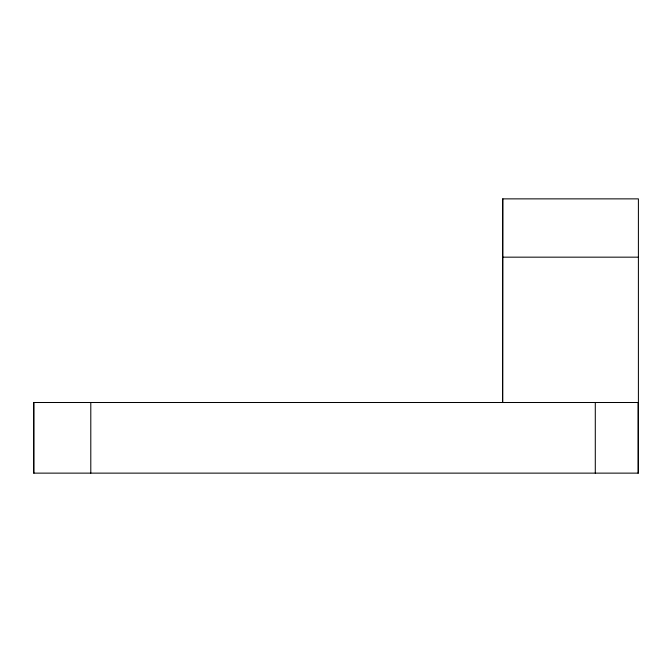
<?xml version="1.0" encoding="UTF-8"?>
<svg xmlns="http://www.w3.org/2000/svg" width="672" height="672" viewBox="0 0 672 672"><rect width="100%" height="100%" fill="white"/><g stroke="black" fill="none" stroke-linecap="round" stroke-linejoin="round"><path stroke-width="1.01" d="M502.841 198.87L502.639 402.503L502.639 198.87L638.4 198.87L638.4 473.13L33.6 473.13L33.6 402.503L638.4 402.503M502.841 257.166L638.4 257.166M638.098 402.503L638.098 473.13M595.291 402.503L595.291 473.13M90.796 402.503L90.796 473.13M33.919 402.503L33.919 473.13"/></g></svg>
